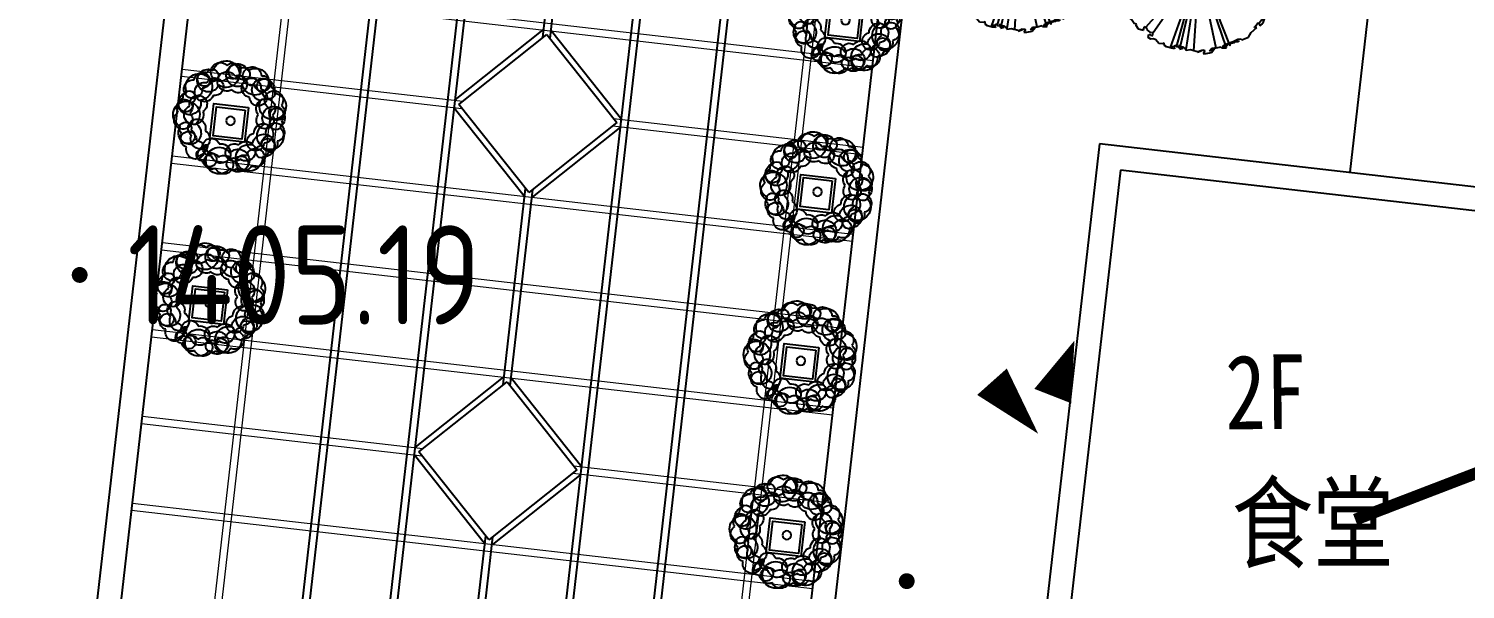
# Model space of a CAD drawing. Extents: x -2226 to 12369489, y -12501589 to 2275.
# Drawn here: x 5664000.35 to 5664036.62, y -6547855.25 to -6547841.11 of the extents above; entities that cross this region are included whole.
import ezdxf
from ezdxf.enums import TextEntityAlignment as Align

# ---------------------------------------------------------------- set-up
doc = ezdxf.new("R2010")
doc.units = 0
doc.header["$LTSCALE"] = 1000
doc.header["$MEASUREMENT"] = 0
doc.layers.get('0').update_dxf_attribs({"linetype": 'CONTINUOUS'})
for name, color, linetype in [('0-road', 33, 'CONTINUOUS'), ('0-tree', 93, 'CONTINUOUS'), ('E_STAIR', 3, 'CONTINUOUS'), ('PUB_TEXT', 7, 'CONTINUOUS'), ('周边地形图', 8, 'CONTINUOUS'), ('细线', 7, 'CONTINUOUS'), ('绿化', 3, 'CONTINUOUS'), ('铺地', 25, 'CONTINUOUS')]:
    doc.layers.add(name, color=color, linetype=linetype)
doc.layers.add('COLUMN', color=7, linetype='CONTINUOUS', lineweight=13)
doc.styles.add('HT', font='simhei.ttf', dxfattribs={"width": 0.8})
doc.styles.get("Standard").update_dxf_attribs({"font": 'GBENOR', "bigfont": 'GBCBIG'})

# ---------------------------------------------------------------- blocks, each defined once
blk = doc.blocks.new('gc090')
for points in [[(1.066664264448598, 1.447248345289473, 0, 1, 0), (0.5202711593830847, 0.0485314846702292, 1, 1, 0)], [(-1.015866279920209, 0.4106730617907255, 1, 0, 0), (0.1514897088177749, -0.9020290652614376, 0, 0, 0)]]:
    blk.add_lwpolyline(points, format="xyseb")
blk = doc.blocks.new('WER23')
at = {"layer": 'E_STAIR', "color": 2}
for points in [[(4103475.993212855, -5868947.08824434), (4162875.993212855, -5868947.08824434), (4162875.993212855, -5826347.08824434), (4103475.993212855, -5826347.08824434)], [(4104075.993212855, -5868347.088244339), (4162275.993212855, -5868347.088244339), (4162275.993212855, -5826947.088244339), (4104075.993212855, -5826947.088244339)]]:
    blk.add_lwpolyline(points, close=True, dxfattribs=at)
blk = doc.blocks.new('M_F22')
for centre, radius, start, end in [((-703.9087605633866, 1828.601089484451), 306.5997425824958, 163.4612985024885, 255.4329496141703), ((-1018.275501261847, 1651.123727326208), 265.5436950263019, 333.3114501221481, 85.58279799451168), ((-63.34145785952932, 1990.760850490929), 399.1434447293365, 151.7015353360427, 229.7405671459406), ((-591.4700567926375, 1890.7689324151), 338.912409155523, 322.8639188083236, 58.57818367365975), ((523.0495755705887, 1763.658167623376), 485.6592443762568, 130.7089921054097, 219.10644217024), ((-283.6855240719487, 1835.547834289187), 572.5796647333053, 318.6570906337551, 31.15834364189467), ((661.9452475016843, 1865.323811889553), 306.5997425824958, 123.4612985024885, 215.4329496141702), ((307.0461035851295, 1931.439310665169), 265.5436950263019, 293.311450122148, 45.58279799451165), ((1256.882555320011, 1577.796670088006), 399.1434447293365, 111.7015353360428, 189.7405671459405), ((788.0390108358953, 1840.67293641057), 338.912409155523, 282.8639188083236, 18.57818367365972), ((-1680.436397550544, 1042.413355320619), 338.912409155523, 2.863918808323603, 98.57818367365977), ((-1340.139985314486, 1458.48612796182), 399.1434447293365, 191.7015353360428, 269.7405671459406), ((-744.959601780316, 1661.440270665494), 485.6592443762568, 170.7089921054097, 259.10644217024), ((-1409.164328765506, 1197.951623940767), 572.5796647333053, 358.6570906337551, 71.15834364189467), ((-242.4975517759194, 1523.051748929007), 416.5522836812144, 160.5035450346598, 255.3284718856752), ((-683.6926049407666, 1289.293141864633), 375.9275563291936, 333.2487959694927, 82.58322095084212), ((819.0034097671414, 1334.670028943961), 416.5522836812144, 120.5035450346597, 215.3284718856752), ((330.7712544366623, 1439.195260583816), 375.9275563291936, 293.2487959694926, 42.58322095084213), ((1560.105357205579, 1026.901031033063), 485.6592443762568, 90.70899210540966, 179.1064421702401), ((988.3202039083372, 1600.531037027409), 572.5796647333053, 278.6570906337551, 351.1583436418947), ((1731.855031222188, 1015.501016172507), 306.5997425824958, 83.46129850248845, 175.4329496141702), ((1502.484737607268, 1294.273199342584), 265.5436950263019, 253.311450122148, 5.582797994511651), ((-1853.347368535502, 584.4892262284848), 265.5436950263019, 13.31145012214801, 125.5827979945117), ((-1726.608723049899, 922.5158190856893), 306.5997425824958, 203.4612985024885, 295.4329496141703), ((-1364.461782560134, 522.3766567105631), 375.9275563291936, 13.24879596949258, 122.5832209508421), ((-1176.743899876633, 985.0408526290413), 416.5522836812144, 200.5035450346598, 295.3284718856752), ((1511.070887328209, 508.0415937736834), 416.5522836812144, 80.50354503465977, 175.3284718856751), ((1204.250881684096, 901.9421470038797), 375.9275563291936, 253.2487959694925, 2.583220950842076), ((2002.784565676087, 412.8241167091037), 399.1434447293365, 71.70153533604275, 149.7405671459405), ((1812.603180881673, 915.5658414856733), 338.912409155523, 242.8639188083236, 338.5781836736597), ((-1969.320557950446, -307.438791260196), 338.912409155523, 42.8639188083236, 138.5781836736597), ((-1861.492169144945, -13.91924038396973), 572.5796647333053, 38.6570906337551, 111.1583436418946), ((-1650.606588224796, 768.076230950115), 485.6592443762568, 210.7089921054097, 299.1064421702401), ((1880.957817603452, -204.0942863641103), 485.6592443762568, 50.70899210540971, 139.10644217024), ((1811.667238714257, 602.868204357961), 572.5796647333053, 238.6570906337551, 311.1583436418947), ((-1976.084805672904, 230.0297618530894), 399.1434447293365, 231.7015353360428, 309.7405671459406), ((-1807.430090205194, -769.3740554932301), 265.5436950263019, 53.31145012214799, 165.5827979945116), ((-1927.621960637076, -428.9646316283178), 306.5997425824958, 243.4612985024885, 335.4329496141703), ((-1392.996813633395, -502.7054468482528), 375.9275563291936, 53.2487959694926, 162.5832209508421), ((-1546.59138543942, -27.62138162141491), 416.5522836812144, 240.5035450346598, 335.3284718856752), ((1509.878816726235, -570.044925083479), 416.5522836812144, 40.50354503465976, 135.3284718856751), ((1528.035451253494, -71.07949757117603), 375.9275563291936, 213.2487959694925, 322.5832209508421), ((1825.348733228715, -959.0532045076396), 399.1434447293365, 31.70153533604279, 109.7405671459405), ((2002.817491363352, -451.6844622521457), 338.912409155523, 202.8639188083235, 298.5781836736597), ((2005.197912573898, -323.2257669405809), 306.5997425824958, 43.46129850248848, 135.4329496141702), ((2008.681378621226, 37.76249749718409), 265.5436950263019, 213.311450122148, 325.5827979945117), ((-1429.019821572033, -1233.016913520245), 572.5796647333053, 78.65709063375512, 151.1583436418946), ((-1770.12909401386, -498.4189892384019), 485.6592443762568, 250.7089921054097, 339.10644217024), ((-1322.950429105582, -1527.176686733568), 338.912409155523, 82.86391880832356, 178.5781836736597), ((-1673.610269904053, -1119.799862553904), 399.1434447293365, 271.7015353360428, 349.7405671459406), ((-755.9458408475948, -1306.305860864071), 375.9275563291936, 93.24879596949259, 202.5832209508421), ((-1178.984259485183, -1041.099040416142), 416.5522836812144, 280.5035450346598, 15.32847188567515), ((1150.622564661866, -1024.582030306177), 375.9275563291936, 173.2487959694926, 282.5832209508421), ((815.9849811374115, -1395.140863893161), 416.5522836812144, 0.5035450346598049, 95.32847188567516), ((1335.476523908404, -1353.33139443172), 485.6592443762568, 10.70899210540965, 99.10644217024), ((1801.102351632984, -690.6231373395566), 572.5796647333053, 198.6570906337551, 271.1583436418947), ((1588.780992609066, -1250.157471742554), 265.5436950263019, 173.3114501221479, 285.5827979945117), ((1354.073718600524, -1524.45139683185), 306.5997425824958, 3.461298502488472, 95.43294961417021), ((-902.0088718942461, -1776.978441917876), 265.5436950263019, 93.31145012214799, 205.5827979945117), ((-1212.892146021509, -1593.467539114485), 306.5997425824958, 283.4612985024885, 15.43294961417022), ((-314.1059039597494, -1888.912044869343), 572.5796647333053, 118.657090633755, 191.1583436418947), ((-1047.601210358003, -1545.438200871998), 485.6592443762568, 290.7089921054097, 19.10644217024007), ((-43.76977786599672, -2046.071412853038), 338.912409155523, 122.8639188083236, 218.5781836736599), ((-574.2475754203368, -1959.402461765407), 399.1434447293365, 311.7015353360428, 29.74056714594054), ((248.6079063411708, -1512.411020285057), 375.9275563291936, 133.2487959694925, 242.5832209508421), ((-245.9299819864427, -1581.174662973339), 416.5522836812144, 320.5035450346597, 55.32847188567521), ((439.2596363933662, -1966.854642141683), 265.5436950263019, 133.311450122148, 245.5827979945116), ((83.15069729284369, -2026.109051828811), 306.5997425824958, 323.4612985024885, 55.43294961417029), ((961.5689707017407, -1674.704013214054), 572.5796647333053, 158.6570906337551, 231.1583436418947), ((178.8982364843505, -1883.069478553792), 485.6592443762568, 330.7089921054097, 59.10644217024003), ((1269.678553103553, -1621.326361720988), 338.912409155523, 162.8639188083236, 258.5781836736597), ((807.599255818026, -1895.91864851171), 399.1434447293365, 351.7015353360428, 69.7405671459406)]:
    blk.add_arc(centre, radius, start, end)
at = {"width": 0.8, "flags": 9}
for tag in ['XSIZE', 'YSIZE']:
    blk.add_attdef(tag, (0, 0), '', height=0.5, dxfattribs=at)
blk = doc.blocks.new('A$C09D159C6')
at = {"layer": '绿化'}
blk.add_circle((1903.101932018995, 1788.227342456579), 148.333194732666, dxfattribs=at)
at = {"layer": '绿化', "xscale": 0.8, "yscale": 0.8, "zscale": 0.8}
blk.add_blockref('M_F22', (1778.763740301132, 1805.930220544338), dxfattribs=at)
blk = doc.blocks.new('A$C524062A7')
at = {"layer": '铺地', "elevation": -60360.85921446711}
for points in [[(1498.776501953602, 1129.674782216549), (2674.560719698668, 1369.531975567341), (2434.703526347876, 2545.31619335711), (1258.919308573007, 2305.458999976516)], [(1576.770420640707, 1247.64489980042), (2556.590602070093, 1447.525894269347), (2356.709607601166, 2427.346075743437), (1376.889426141977, 2227.465081274509)]]:
    blk.add_lwpolyline(points, close=True, dxfattribs=at)
at = {"layer": '绿化'}
blk.add_blockref('A$C09D159C6', (0.0035800039768219, -0.0011771768331528, -60360.85921446711), dxfattribs=at)
blk = doc.blocks.new('wqeqweq')
at = {"layer": '0-tree', "color": 76}
for p, q in [((164049.6205819687, -121835.7616427547), (163967.0155692982, -121907.9881671732)), ((164142.549600806, -121835.7616427547), (164049.6205819687, -121835.7616427547)), ((164183.8508108071, -121835.7616427547), (164142.549600806, -121835.7616427547)), ((164163.2002058068, -121856.3967149184), (164183.8508108071, -121835.7616427547)), ((164173.5268046409, -121928.6247480795), (164163.2002058068, -121856.3967149184)), ((164380.0354473157, -121835.7616427547), (164266.4558234782, -121877.0332958203)), ((164421.3366573162, -121680.9887947241), (164338.7342373141, -121701.6253756217)), ((164338.7342373141, -121701.6253756217), (164338.7342373141, -121784.1701904955)), ((164338.7342373141, -121784.1701904955), (164390.3594534814, -121784.1701904955)), ((164421.3366573162, -121856.3967149184), (164380.0354473157, -121835.7616427547)), ((164390.3594534814, -121784.1701904955), (164411.0100584817, -121753.2168278852)), ((164411.0100584817, -121753.2168278852), (164441.9872623171, -121815.1250618484)), ((164483.2884723181, -121701.6253756217), (164421.3366573162, -121680.9887947241)), ((164441.9872623171, -121815.1250618484), (164421.3366573162, -121825.4433523038)), ((164421.3366573162, -121825.4433523038), (164421.3366573162, -121856.3967149184)), ((164545.2428799883, -121691.3070851707), (164483.2884723181, -121701.6253756217)), ((164638.1718988256, -121629.3988512032), (164545.2428799883, -121691.3070851707)), ((164741.4275164969, -121650.0354321051), (164638.1718988256, -121629.3988512032)), ((164762.0781214977, -121680.9887947241), (164741.4275164969, -121650.0354321051)), ((164803.3793314994, -121608.7622702969), (164762.0781214977, -121680.9887947241)), ((164855.0071403344, -121598.4439798503), (164803.3793314994, -121608.7622702969)), ((164978.9107703382, -121598.4439798503), (164855.0071403344, -121598.4439798503)), ((165083.5171683241, -123762.9735811122), (164947.9361591717, -121608.7622702969)), ((164947.9361591717, -121608.7622702969), (164968.5867641726, -121650.0354321051)), ((164968.5867641726, -121650.0354321051), (165030.5385791739, -121660.3537225604)), ((165061.5157830093, -121608.7622702969), (164978.9107703382, -121598.4439798503)), ((165030.5385791739, -121660.3537225604), (165061.5157830093, -121691.3070851707)), ((165040.8651780085, -121639.7171416585), (165061.5157830093, -121608.7622702969)), ((165040.8651780085, -121691.3070851707), (165040.8651780085, -121639.7171416585)), ((165092.4929868447, -121680.9887947241), (165040.8651780085, -121691.3070851707)), ((165061.5157830093, -121691.3070851707), (165092.4929868447, -121691.3070851707)), ((165083.5171683241, -123762.9735811122), (165185.4220056814, -121629.3988512032)), ((165092.4929868447, -121691.3070851707), (165083.5171683241, -123762.9735811122)), ((165123.4675980106, -121660.3537225604), (165092.4929868447, -121680.9887947241)), ((165154.444801846, -121691.3070851707), (165123.4675980106, -121660.3537225604)), ((165144.1182030114, -121732.580246979), (165154.444801846, -121691.3070851707)), ((165185.4220056814, -121629.3988512032), (165257.7004195173, -121680.9887947241)), ((165257.7004195173, -121680.9887947241), (165195.7460118466, -121701.6253756217)), ((165195.7460118466, -121701.6253756217), (165247.3738206827, -121711.943666077)), ((165247.3738206827, -121711.943666077), (165329.9788333538, -121670.6705042688)), ((165329.9788333538, -121670.6705042688), (165350.629438354, -121650.0354321051)), ((165350.629438354, -121650.0354321051), (165453.8824633576, -121701.6253756217)), ((165453.8824633576, -121701.6253756217), (165515.8368710278, -121701.6253756217)), ((165515.8368710278, -121701.6253756217), (165536.4874760281, -121701.6253756217)), ((165536.4874760281, -121701.6253756217), (165660.3936987007, -121701.6253756217)), ((165722.3455137021, -121753.2168278852), (165639.7430936999, -121680.9887947241)), ((165639.7430936999, -121680.9887947241), (165732.6721125372, -121753.2168278852)), ((165660.3936987007, -121701.6253756217), (165722.3455137021, -121753.2168278852)), ((165732.6721125372, -121753.2168278852), (165753.3227175375, -121773.8519000446)), ((165753.3227175375, -121773.8519000446), (165804.9505263737, -121773.8519000446)), ((165804.9505263737, -121773.8519000446), (165784.2973287034, -121691.3070851707)), ((165784.2973287034, -121691.3070851707), (165856.5757425399, -121711.943666077)), ((165856.5757425399, -121711.943666077), (165980.4819652126, -121773.8519000446)), ((166032.1097740482, -121897.6698767223), (165928.8541563763, -121794.4884809465)), ((165928.8541563763, -121794.4884809465), (165959.8313602118, -121877.0332958203)), ((165980.4819652126, -121773.8519000446), (166032.1097740482, -121897.6698767223)), ((163646.9273027864, -122104.0326682781), (163626.2766977856, -122207.2125553069)), ((163626.2766977856, -122207.2125553069), (163646.9273027864, -122165.9409022413)), ((163688.2285127876, -122042.1229255636), (163646.9273027864, -122104.0326682781)), ((163646.9273027864, -122165.9409022413), (163708.8791177878, -122176.2591926967)), ((163760.5069266234, -122042.1229255636), (163688.2285127876, -122042.1229255636)), ((163708.8791177878, -122176.2591926967), (163770.833525458, -122186.5774831476)), ((163812.1347354591, -122021.4863446617), (163760.5069266234, -122042.1229255636)), ((163770.833525458, -122186.5774831476), (163760.5069266234, -122227.8491362132)), ((163905.0637542964, -121938.9415297922), (163812.1347354591, -122021.4863446617)), ((163967.0155692982, -121938.9415297922), (163905.0637542964, -121938.9415297922)), ((163967.0155692982, -121907.9881671732), (163967.0155692982, -121938.9415297922)), ((164245.802625809, -121918.3064576286), (164173.5268046409, -121928.6247480795)), ((164266.4558234782, -121877.0332958203), (164245.802625809, -121918.3064576286)), ((166310.8968305589, -121990.532982047), (165083.5171683241, -123762.9735811122)), ((165083.5171683241, -123762.9735811122), (166383.1752443954, -122062.7595064699)), ((165959.8313602118, -121877.0332958203), (166063.086977883, -121918.3064576286)), ((166063.086977883, -121918.3064576286), (166176.6666017211, -121980.2146915961)), ((166176.6666017211, -121980.2146915961), (166197.3172067214, -121959.5781106942)), ((166197.3172067214, -121959.5781106942), (166310.8968305589, -121990.532982047)), ((166300.5728243927, -122031.8046351127), (166228.2944105568, -121969.8964011451)), ((166228.2944105568, -121969.8964011451), (166228.2944105568, -122021.4863446617)), ((166228.2944105568, -122021.4863446617), (166310.8968305589, -122104.0326682781)), ((166331.5474355597, -122093.7143778228), (166300.5728243927, -122031.8046351127)), ((166310.8968305589, -122104.0326682781), (166434.8030532311, -122186.5774831476)), ((166465.7802570659, -122165.9409022413), (166331.5474355597, -122093.7143778228)), ((166383.1752443954, -122062.7595064699), (166383.1752443954, -122145.3043213438)), ((166383.1752443954, -122145.3043213438), (166465.7802570659, -122186.5774831476)), ((166434.8030532311, -122186.5774831476), (166527.7320720678, -122279.4405884724)), ((166486.4308620673, -122196.894264856), (166465.7802570659, -122165.9409022413)), ((166465.7802570659, -122186.5774831476), (166558.7092759032, -122248.4857171151)), ((166569.0332820689, -122217.5308457623), (166486.4308620673, -122196.894264856)), ((166558.7092759032, -122248.4857171151), (166569.0332820689, -122217.5308457623)), ((163275.2112274384, -122578.6649766018), (163223.5834186022, -122578.6649766018)), ((163223.5834186022, -122578.6649766018), (163223.5834186022, -122681.8463723819)), ((163316.512437439, -122516.7567426386), (163275.2112274384, -122578.6649766018)), ((163399.1148574422, -122475.4835808304), (163316.512437439, -122516.7567426386)), ((163430.092061277, -122465.1652903794), (163399.1148574422, -122475.4835808304)), ((163492.0438762789, -122351.6671128909), (163430.092061277, -122465.1652903794)), ((163533.3476789483, -122269.1222980214), (163492.0438762789, -122351.6671128909)), ((163512.6944812797, -122372.3021850503), (163584.9728951157, -122331.030531989)), ((163553.9982839491, -122434.2119277648), (163512.6944812797, -122372.3021850503)), ((163584.9728951157, -122258.8040075661), (163533.3476789483, -122269.1222980214)), ((163533.3476789483, -122454.8485086667), (163646.9273027864, -122279.4405884724)), ((165083.5171683241, -123762.9735811122), (163533.3476789483, -122454.8485086667)), ((163584.9728951157, -122392.9387659566), (163553.9982839491, -122434.2119277648)), ((163584.9728951157, -122331.030531989), (163584.9728951157, -122258.8040075661)), ((163595.2994939508, -122361.9854033462), (163584.9728951157, -122392.9387659566)), ((163646.9273027864, -122351.6671128909), (163595.2994939508, -122361.9854033462)), ((163646.9273027864, -122279.4405884724), (165083.5171683241, -123762.9735811122)), ((163729.5297227881, -122289.7573701808), (163646.9273027864, -122351.6671128909)), ((163760.5069266234, -122227.8491362132), (163657.2513089521, -122238.1674266642)), ((163657.2513089521, -122238.1674266642), (163657.2513089521, -122269.1222980214)), ((163657.2513089521, -122269.1222980214), (163657.2513089521, -122289.7573701808)), ((163657.2513089521, -122289.7573701808), (163729.5297227881, -122289.7573701808)), ((166527.7320720678, -122279.4405884724), (166600.0104859043, -122310.3939510871)), ((166600.0104859043, -122310.3939510871), (166630.9876897396, -122289.7573701808)), ((166630.9876897396, -122289.7573701808), (166775.544517412, -122403.2570564075)), ((166775.544517412, -122403.2570564075), (166806.5191285785, -122527.0750330895)), ((166806.5191285785, -122527.0750330895), (166909.7747462504, -122692.1646628328)), ((163140.9784059318, -122867.5725830315), (163120.3278009309, -122991.3890509666)), ((163244.234023603, -122805.6643490596), (163140.9784059318, -122826.2994212189)), ((163140.9784059318, -122826.2994212189), (163140.9784059318, -122867.5725830315)), ((163244.234023603, -122712.8012437348), (163192.6062147674, -122712.8012437348)), ((163192.6062147674, -122712.8012437348), (163244.234023603, -122805.6643490596)), ((163202.932813602, -122743.7546063494), (163306.1858386049, -122671.5280819266)), ((163223.5834186022, -122681.8463723819), (163202.932813602, -122743.7546063494)), ((163244.234023603, -122774.7094777067), (163244.234023603, -122712.8012437348)), ((163306.1858386049, -122671.5280819266), (163326.8364436057, -122754.0728968004)), ((163326.8364436057, -122754.0728968004), (163409.4414562768, -122774.7094777067)), ((163409.4414562768, -122774.7094777067), (163450.7426662779, -122702.4829532838)), ((163450.7426662779, -122650.891501029), (163419.7654624425, -122630.2564288609)), ((163419.7654624425, -122630.2564288609), (163440.4186601116, -122712.8012437348)), ((163440.4186601116, -122712.8012437348), (163512.6944812797, -122702.4829532838)), ((163450.7426662779, -122702.4829532838), (163450.7426662779, -122650.891501029)), ((163512.6944812797, -122702.4829532838), (165083.5171683241, -123762.9735811122)), ((166909.7747462504, -122692.1646628328), (166858.1469374142, -122671.5280819266)), ((166858.1469374142, -122671.5280819266), (166858.1469374142, -122692.1646628328)), ((166858.1469374142, -122692.1646628328), (166899.4481474152, -122795.3460586086)), ((166899.4481474152, -122795.3460586086), (166920.098752416, -122815.9811307679)), ((166920.098752416, -122815.9811307679), (166982.0531600863, -122754.0728968004)), ((166971.7265612522, -122898.5259456418), (166930.4253512507, -122785.0277681576)), ((167044.0049750882, -122970.7539788029), (166971.7265612522, -122898.5259456418)), ((166982.0531600863, -122754.0728968004), (167013.0277712534, -122805.6643490596)), ((167013.0277712534, -122805.6643490596), (167033.6809689225, -122877.8908734781)), ((167033.6809689225, -122877.8908734781), (167044.0049750882, -123001.7073414132)), ((162996.4215782588, -123115.2070276486), (162975.7709732585, -123208.0701329691)), ((162975.7709732585, -123208.0701329691), (162986.0975720931, -123177.1152616118)), ((163017.0721832596, -123269.9783669366), (162975.7709732585, -123321.5698191958)), ((162986.0975720931, -123177.1152616118), (163161.6290109326, -123135.8436085462)), ((163120.3278009309, -123032.6622127748), (162996.4215782588, -123115.2070276486)), ((163048.0493870944, -123352.5231818104), (163017.0721832596, -123269.9783669366)), ((163161.6290109326, -123135.8436085462), (163037.7253809288, -123166.7969711608)), ((163037.7253809288, -123166.7969711608), (163110.0012020963, -123208.0701329691)), ((163058.375985929, -123259.6600764856), (163048.0493870944, -123352.5231818104)), ((163099.6771959306, -123239.0250043263), (163058.375985929, -123239.0250043263)), ((163058.375985929, -123239.0250043263), (163058.375985929, -123259.6600764856)), ((163110.0012020963, -123208.0701329691), (163099.6771959306, -123239.0250043263)), ((163120.3278009309, -122991.3890509666), (163120.3278009309, -123032.6622127748)), ((165083.5171683241, -123762.9735811122), (167044.0049750882, -122970.7539788029)), ((167147.2605927601, -123084.252156287), (165083.5171683241, -123762.9735811122)), ((167044.0049750882, -123001.7073414132), (167064.655580089, -123084.252156287)), ((167064.655580089, -123084.252156287), (167126.6099877593, -123094.570446738)), ((167126.6099877593, -123104.8887371933), (167085.3061850898, -123197.7518425181)), ((167085.3061850898, -123197.7518425181), (167126.6099877593, -123228.706713871)), ((167126.6099877593, -123094.570446738), (167147.2605927601, -123084.252156287)), ((167126.6099877593, -123228.706713871), (167167.9111977608, -123249.3417860303)), ((167167.9111977608, -123249.3417860303), (167136.9339939255, -123373.1597627167)), ((162996.4215782588, -123362.8414722614), (162893.1685532563, -123476.3411584881)), ((162893.1685532563, -123476.3411584881), (162924.1431644229, -123507.296029841)), ((162924.1431644229, -123507.296029841), (162924.1431644229, -123631.1124977804)), ((162924.1431644229, -123631.1124977804), (162924.1431644229, -123703.3390222033)), ((162924.1431644229, -123703.3390222033), (162986.0975720931, -123641.4307882314)), ((162975.7709732585, -123321.5698191958), (162996.4215782588, -123362.8414722614)), ((162986.0975720931, -123641.4307882314), (165083.5171683241, -123762.9735811122)), ((167136.9339939255, -123373.1597627167), (167157.5845989263, -123424.749706229)), ((167167.9111977608, -123538.24939246), (167136.9339939255, -123662.0673691377)), ((167136.9339939255, -123662.0673691377), (167167.9111977608, -123672.3856595887)), ((167157.5845989263, -123424.749706229), (167167.9111977608, -123538.24939246)), ((167281.4908215979, -123445.3862871352), (167167.9111977608, -123589.8408447148)), ((167167.9111977608, -123672.3856595887), (167178.2377965949, -123558.8859733619)), ((167167.9111977608, -123589.8408447148), (167188.5618027611, -123672.3856595887)), ((167178.2377965949, -123455.7045775862), (167281.4908215979, -123445.3862871352)), ((167178.2377965949, -123558.8859733619), (167178.2377965949, -123455.7045775862)), ((162893.1685532563, -123837.475289332), (162934.4697632575, -123878.7469423976)), ((162934.4697632575, -123878.7469423976), (162965.4469670928, -123950.9749755631)), ((162955.1203682577, -123785.8838370728), (162944.7937694231, -123754.9304744581)), ((162955.1203682577, -124023.2014999816), (162944.7937694231, -124074.7914434982)), ((165083.5171683241, -123762.9735811122), (162955.1203682577, -123785.8838370728)), ((165083.5171683241, -123762.9735811122), (162955.1203682577, -124188.2911297249)), ((162965.4469670928, -123950.9749755631), (162955.1203682577, -123992.2466286243)), ((162955.1203682577, -123992.2466286243), (162955.1203682577, -124023.2014999816)), ((162975.7709732585, -124074.7914434982), (165083.5171683241, -123762.9735811122)), ((165040.5877624735, -123787.6128560634), (163064.9665493835, -124290.4782641464)), ((163512.6944812797, -124848.651157445), (165083.5171683241, -123788.1605296166)), ((165083.5171683241, -123788.1605296166), (163533.3476789483, -125096.2856020622)), ((163646.9273027864, -125271.6935222564), (165083.5171683241, -123788.1605296166)), ((165105.8193031917, -123778.2993881646), (164211.1982786724, -125622.1397207195)), ((165077.8625582167, -123824.8622014307), (164425.5341876996, -125733.8877568214)), ((165083.5171683241, -123788.1605296166), (164947.9361591717, -125942.3718404319)), ((165092.4929868447, -125859.8270255581), (165083.5171683241, -123788.1605296166)), ((165083.5171683241, -123788.1605296166), (165185.4220056814, -125921.7352595256)), ((166310.8968305589, -125560.6011286818), (165083.5171683241, -123788.1605296166)), ((165083.5171683241, -123788.1605296166), (166383.1752443954, -125488.3746042589)), ((167147.2605927601, -124466.8819544418), (165083.5171683241, -123788.1605296166)), ((165083.5171683241, -123788.1605296166), (167044.0049750882, -124580.380131926)), ((165087.1806089854, -123778.2993881646), (165534.4911212447, -125864.2612199739)), ((165087.1806089854, -123796.9248152196), (166056.3538176588, -125631.4531886182)), ((165087.1806089854, -123806.2367743714), (165338.793906424, -125882.8851382906)), ((167260.8402165976, -123796.2021275281), (167157.5845989263, -123889.0652328486)), ((167157.5845989263, -123889.0652328486), (167167.9111977608, -123992.2466286243)), ((167167.9111977608, -123992.2466286243), (167260.8402165976, -124012.8832095262)), ((167188.5618027611, -123672.3856595887), (167260.8402165976, -123796.2021275281)), ((167260.8402165976, -124012.8832095262), (167260.8402165976, -124085.1097339491)), ((162955.1203682577, -124095.4280244001), (162913.8191582566, -124064.4731530428)), ((162913.8191582566, -124064.4731530428), (162934.4697632575, -124157.3362583676)), ((162934.4697632575, -124157.3362583676), (162944.7937694231, -124250.1993636924)), ((162944.7937694231, -124074.7914434982), (162975.7709732585, -124074.7914434982)), ((162944.7937694231, -124250.1993636924), (163017.0721832596, -124260.5176541434)), ((162955.1203682577, -124147.0179679167), (162955.1203682577, -124095.4280244001)), ((162955.1203682577, -124188.2911297249), (162955.1203682577, -124147.0179679167)), ((163027.3987820942, -124384.3356308254), (162996.4215782588, -124404.9707029848)), ((163017.0721832596, -124260.5176541434), (163079.0265909298, -124281.1542350497)), ((163058.375985929, -124394.6524125338), (163027.3987820942, -124384.3356308254)), ((163089.3505970956, -124291.4725255006), (163048.0493870944, -124301.790815956)), ((163048.0493870944, -124301.790815956), (163058.375985929, -124394.6524125338)), ((163079.0265909298, -124281.1542350497), (163089.3505970956, -124291.4725255006)), ((167167.9111977608, -124167.6545488229), (167136.9339939255, -124177.9728392695)), ((167136.9339939255, -124177.9728392695), (167136.9339939255, -124343.0624690172)), ((167136.9339939255, -124343.0624690172), (167157.5845989263, -124343.0624690172)), ((167157.5845989263, -124343.0624690172), (167219.5390065965, -124312.10759766)), ((167260.8402165976, -124085.1097339491), (167167.9111977608, -124167.6545488229)), ((167219.5390065965, -124312.10759766), (167178.2377965949, -124415.2889934401)), ((162996.4215782588, -124404.9707029848), (163058.375985929, -124487.5155178586)), ((163058.375985929, -124487.5155178586), (163068.6999920953, -124570.0603327281)), ((163068.6999920953, -124570.0603327281), (163099.6771959306, -124570.0603327281)), ((163099.6771959306, -124570.0603327281), (163140.9784059318, -124601.0152040853)), ((163140.9784059318, -124601.0152040853), (163151.3050047658, -124642.2883658935)), ((163151.3050047658, -124642.2883658935), (163151.3050047658, -124735.1514712183)), ((163151.3050047658, -124735.1514712183), (163161.6290109326, -124817.6962860878)), ((166858.1469374142, -124858.969447896), (166899.4481474152, -124755.7880521202)), ((166899.4481474152, -124755.7880521202), (166920.098752416, -124735.1529799609)), ((166920.098752416, -124735.1529799609), (166982.0531600863, -124797.0612139284)), ((166971.7265612522, -124652.608165087), (166930.4253512507, -124766.1063425712)), ((167044.0049750882, -124580.380131926), (166971.7265612522, -124652.608165087)), ((166982.0531600863, -124797.0612139284), (167013.0277712534, -124745.4697616693)), ((167013.0277712534, -124745.4697616693), (167033.6809689225, -124673.2432372508)), ((167033.6809689225, -124673.2432372508), (167044.0049750882, -124549.4267693157)), ((167044.0049750882, -124549.4267693157), (167064.655580089, -124466.8819544418)), ((167064.655580089, -124466.8819544418), (167126.6099877593, -124456.5636639909)), ((167136.9339939255, -124446.243864793), (167095.6327839244, -124425.6072838911)), ((167095.6327839244, -124425.6072838911), (167095.6327839244, -124487.5155178586)), ((167126.6099877593, -124456.5636639909), (167147.2605927601, -124466.8819544418)), ((167178.2377965949, -124415.2889934401), (167136.9339939255, -124446.243864793)), ((163161.6290109326, -124817.6962860878), (163357.8136474406, -124807.3779956368)), ((163223.5834186022, -124869.287738347), (163202.932813602, -124807.3795043794)), ((163202.932813602, -124807.3795043794), (163306.1858386049, -124879.6060288023)), ((163223.5834186022, -124972.4691341271), (163223.5834186022, -124869.287738347)), ((163275.2112274384, -124972.4691341271), (163223.5834186022, -124972.4691341271)), ((163316.512437439, -125034.3773680903), (163275.2112274384, -124972.4691341271)), ((163306.1858386049, -124879.6060288023), (163326.8364436057, -124797.0612139284)), ((163399.1148574422, -125075.6505298985), (163316.512437439, -125034.3773680903)), ((163326.8364436057, -124797.0612139284), (163409.4414562768, -124776.4246330222)), ((163357.8136474406, -124807.3779956368), (163337.1630424403, -124879.6045200597)), ((163430.092061277, -125085.9688203494), (163399.1148574422, -125075.6505298985)), ((163409.4414562768, -124776.4246330222), (163450.7426662779, -124848.651157445)), ((163419.7654624425, -124920.8776818679), (163440.4186601116, -124838.3328669941)), ((163450.7426662779, -124900.2426096998), (163419.7654624425, -124920.8776818679)), ((163492.0438762789, -125199.4669978379), (163430.092061277, -125085.9688203494)), ((163440.4186601116, -124838.3328669941), (163512.6944812797, -124848.651157445)), ((163450.7426662779, -124848.651157445), (163450.7426662779, -124900.2426096998)), ((163553.9982839491, -125116.9221829641), (163512.6944812797, -125178.8319256742)), ((163533.3476789483, -125096.2856020622), (163646.9273027864, -125271.6935222564)), ((163584.9728951157, -125158.1953447723), (163553.9982839491, -125116.9221829641)), ((166775.544517412, -125147.8770543213), (166806.5191285785, -125024.0590776393)), ((166806.5191285785, -125024.0590776393), (166909.7747462504, -124858.969447896)), ((166909.7747462504, -124858.969447896), (166858.1469374142, -124879.6060288023)), ((166858.1469374142, -124879.6060288023), (166858.1469374142, -124858.969447896)), ((163533.3476789483, -125282.0118127074), (163492.0438762789, -125199.4669978379)), ((163512.6944812797, -125178.8319256742), (163584.9728951157, -125220.1035787398)), ((163584.9728951157, -125292.3301031627), (163533.3476789483, -125282.0118127074)), ((163595.2994939508, -125189.1487073826), (163584.9728951157, -125158.1953447723)), ((163584.9728951157, -125220.1035787398), (163584.9728951157, -125292.3301031627)), ((163646.9273027864, -125199.4669978379), (163595.2994939508, -125189.1487073826)), ((163646.9273027864, -125447.1014424507), (163626.2766977856, -125343.9215554219)), ((163626.2766977856, -125343.9215554219), (163646.9273027864, -125385.1932084875)), ((163729.5297227881, -125261.376740548), (163646.9273027864, -125199.4669978379)), ((163646.9273027864, -125385.1932084875), (163708.8791177878, -125374.8749180322)), ((163688.2285127876, -125509.0111851652), (163646.9273027864, -125447.1014424507)), ((163657.2513089521, -125282.0118127074), (163657.2513089521, -125261.376740548)), ((163657.2513089521, -125261.376740548), (163729.5297227881, -125261.376740548)), ((163657.2513089521, -125312.9666840646), (163657.2513089521, -125282.0118127074)), ((163760.5069266234, -125323.2849745156), (163657.2513089521, -125312.9666840646)), ((163708.8791177878, -125374.8749180322), (163770.833525458, -125364.5566275812)), ((163770.833525458, -125364.5566275812), (163760.5069266234, -125323.2849745156)), ((166228.2944105568, -125529.6477660671), (166310.8968305589, -125447.1014424507)), ((166331.5474355597, -125457.419732906), (166300.5728243927, -125519.3294756162)), ((166310.8968305589, -125447.1014424507), (166434.8030532311, -125364.5566275812)), ((166465.7802570659, -125385.1932084875), (166331.5474355597, -125457.419732906)), ((166383.1752443954, -125405.8297893851), (166465.7802570659, -125364.5566275812)), ((166383.1752443954, -125488.3746042589), (166383.1752443954, -125405.8297893851)), ((166434.8030532311, -125364.5566275812), (166527.7320720678, -125271.6935222564)), ((166465.7802570659, -125364.5566275812), (166558.7092759032, -125302.6483936137)), ((166486.4308620673, -125354.2398458728), (166465.7802570659, -125385.1932084875)), ((166569.0332820689, -125333.6032649666), (166486.4308620673, -125354.2398458728)), ((166527.7320720678, -125271.6935222564), (166600.0104859043, -125240.7401596418)), ((166558.7092759032, -125302.6483936137), (166569.0332820689, -125333.6032649666)), ((166600.0104859043, -125240.7401596418), (166630.9876897396, -125261.376740548)), ((166630.9876897396, -125261.376740548), (166775.544517412, -125147.8770543213)), ((163760.5069266234, -125509.0111851652), (163688.2285127876, -125509.0111851652)), ((163812.1347354591, -125529.6477660671), (163760.5069266234, -125509.0111851652)), ((163905.0637542964, -125612.1925809366), (163812.1347354591, -125529.6477660671)), ((163967.0155692982, -125612.1925809366), (163905.0637542964, -125612.1925809366)), ((163967.0155692982, -125643.1459435556), (163967.0155692982, -125612.1925809366)), ((164049.6205819687, -125715.3724679741), (163967.0155692982, -125643.1459435556)), ((164142.549600806, -125715.3724679741), (164049.6205819687, -125715.3724679741)), ((164183.8508108071, -125715.3724679741), (164142.549600806, -125715.3724679741)), ((164173.5268046409, -125622.5093626493), (164163.2002058068, -125694.7373958104)), ((164163.2002058068, -125694.7373958104), (164183.8508108071, -125715.3724679741)), ((164245.802625809, -125632.8276531003), (164173.5268046409, -125622.5093626493)), ((164266.4558234782, -125674.1008149085), (164245.802625809, -125632.8276531003)), ((164380.0354473157, -125715.3724679741), (164266.4558234782, -125674.1008149085)), ((164338.7342373141, -125849.5087351071), (164338.7342373141, -125766.9639202333)), ((164338.7342373141, -125766.9639202333), (164390.3594534814, -125766.9639202333)), ((164421.3366573162, -125694.7373958104), (164380.0354473157, -125715.3724679741)), ((164390.3594534814, -125766.9639202333), (164411.0100584817, -125797.9172828436)), ((164411.0100584817, -125797.9172828436), (164441.9872623171, -125736.0090488804)), ((164421.3366573162, -125725.6907584251), (164421.3366573162, -125694.7373958104)), ((164441.9872623171, -125736.0090488804), (164421.3366573162, -125725.6907584251)), ((165144.1182030114, -125818.5538637499), (165154.444801846, -125859.8270255581)), ((165195.7460118466, -125849.5087351071), (165247.3738206827, -125839.1904446518)), ((165247.3738206827, -125839.1904446518), (165329.9788333538, -125880.46360646)), ((165722.3455137021, -125797.9172828436), (165639.7430936999, -125870.1453160047)), ((165639.7430936999, -125870.1453160047), (165732.6721125372, -125797.9172828436)), ((165660.3936987007, -125849.5087351071), (165722.3455137021, -125797.9172828436)), ((165732.6721125372, -125797.9172828436), (165753.3227175375, -125777.2822106842)), ((165753.3227175375, -125777.2822106842), (165804.9505263737, -125777.2822106842)), ((165804.9505263737, -125777.2822106842), (165784.2973287034, -125859.8270255581)), ((165784.2973287034, -125859.8270255581), (165856.5757425399, -125839.1904446518)), ((165856.5757425399, -125839.1904446518), (165980.4819652126, -125777.2822106842)), ((166032.1097740482, -125653.4642340066), (165928.8541563763, -125756.6456297823)), ((165928.8541563763, -125756.6456297823), (165959.8313602118, -125674.1008149085)), ((165959.8313602118, -125674.1008149085), (166063.086977883, -125632.8276531003)), ((165980.4819652126, -125777.2822106842), (166032.1097740482, -125653.4642340066)), ((166063.086977883, -125632.8276531003), (166176.6666017211, -125570.9194191327)), ((166176.6666017211, -125570.9194191327), (166197.3172067214, -125591.5560000347)), ((166197.3172067214, -125591.5560000347), (166310.8968305589, -125560.6011286818)), ((166300.5728243927, -125519.3294756162), (166228.2944105568, -125581.2377095837)), ((166228.2944105568, -125581.2377095837), (166228.2944105568, -125529.6477660671)), ((164421.3366573162, -125870.1453160047), (164338.7342373141, -125849.5087351071)), ((164483.2884723181, -125849.5087351071), (164421.3366573162, -125870.1453160047)), ((164545.2428799883, -125859.8270255581), (164483.2884723181, -125849.5087351071)), ((164638.1718988256, -125921.7352595256), (164545.2428799883, -125859.8270255581)), ((164741.4275164969, -125901.0986786237), (164638.1718988256, -125921.7352595256)), ((164762.0781214977, -125870.1453160047), (164741.4275164969, -125901.0986786237)), ((164803.3793314994, -125942.3718404319), (164762.0781214977, -125870.1453160047)), ((164855.0071403344, -125952.6901308785), (164803.3793314994, -125942.3718404319)), ((164978.9107703382, -125952.6901308785), (164855.0071403344, -125952.6901308785)), ((164947.9361591717, -125942.3718404319), (164968.5867641726, -125901.0986786237)), ((164968.5867641726, -125901.0986786237), (165030.5385791739, -125890.7803881684)), ((165061.5157830093, -125942.3718404319), (164978.9107703382, -125952.6901308785)), ((165030.5385791739, -125890.7803881684), (165061.5157830093, -125859.8270255581)), ((165092.4929868447, -125870.1453160047), (165040.8651780085, -125859.8270255581)), ((165040.8651780085, -125859.8270255581), (165040.8651780085, -125911.4169690703)), ((165040.8651780085, -125911.4169690703), (165061.5157830093, -125942.3718404319)), ((165061.5157830093, -125859.8270255581), (165092.4929868447, -125859.8270255581)), ((165123.4675980106, -125890.7803881684), (165092.4929868447, -125870.1453160047)), ((165154.444801846, -125859.8270255581), (165123.4675980106, -125890.7803881684)), ((165185.4220056814, -125921.7352595256), (165257.7004195173, -125870.1453160047)), ((165257.7004195173, -125870.1453160047), (165195.7460118466, -125849.5087351071)), ((165329.9788333538, -125880.46360646), (165350.629438354, -125901.0986786237)), ((165350.629438354, -125901.0986786237), (165453.8824633576, -125849.5087351071)), ((165453.8824633576, -125849.5087351071), (165515.8368710278, -125849.5087351071)), ((165515.8368710278, -125849.5087351071), (165536.4874760281, -125849.5087351071)), ((165536.4874760281, -125849.5087351071), (165660.3936987007, -125849.5087351071))]:
    blk.add_line(p, q, dxfattribs=at)
for centre, radius in [((165068.544507448, -123731.7380836411), 75.07916482772126), ((165077.8625582167, -123768.9874290041), 85.85817349985658), ((165055.9778429865, -123786.79511759), 34.94139404797555), ((165105.8193031917, -123778.2993881646), 75.1199433496623), ((165083.0297466368, -123766.5206349007), 42.83945055427304)]:
    blk.add_circle(centre, radius, dxfattribs=at)

msp = doc.modelspace()

# ---------------------------------------------------------------- linework, layer by layer
at = {"color": 8, "linetype": 'Continuous'}
for p, q in [((5664002.877811443, -6547893.731310456), (5664015.91977694, -6547780.124498076)), ((5664003.060231335, -6547893.752252105), (5664016.102196833, -6547780.145439724)), ((5664005.117110113, -6547893.544802497), (5664018.108815653, -6547780.375797859)), ((5664005.299530006, -6547893.565744146), (5664018.291235546, -6547780.396739508)), ((5664009.49518754, -6547894.047402064), (5664022.486893079, -6547780.878397427)), ((5664009.677607432, -6547894.068343713), (5664022.669312973, -6547780.899339075)), ((5664011.449679788, -6547896.341804647), (5664024.675931793, -6547781.12969721)), ((5664011.632099681, -6547896.362746296), (5664024.858351686, -6547781.150638859)), ((5664013.545050274, -6547841.16559736), (5664015.321310959, -6547843.402574315)), ((5664013.430011613, -6547841.256943249), (5664015.195665532, -6547843.480562315))]:
    msp.add_line(p, q, dxfattribs=at)
at = {"layer": 'COLUMN', "color": 8, "linetype": 'Continuous'}
for p, q in [((5664000.504486222, -6547895.085305729), (5664013.730738227, -6547779.873198292)), ((5664000.686906114, -6547895.106247378), (5664013.91315812, -6547779.894139941)), ((5664013.638718501, -6547896.59310443), (5664026.864970506, -6547781.380996994)), ((5664013.821138394, -6547896.614046079), (5664027.047390399, -6547781.401938642)), ((5664004.455483825, -6547840.122122858), (5664021.646734519, -6547842.095663825)), ((5664004.476425474, -6547839.939702964), (5664021.667676168, -6547841.913243932)), ((5664004.204184041, -6547842.31116157), (5664011.28713167, -6547843.124277938)), ((5664004.22512569, -6547842.128741678), (5664011.308073319, -6547842.941858045)), ((5664015.11492641, -6547843.378881544), (5664021.416376384, -6547844.102282645)), ((5664015.093984761, -6547843.561301437), (5664021.395434735, -6547844.284702538)), ((5664003.952884258, -6547844.500200284), (5664021.144134952, -6547846.473741251)), ((5664003.973825906, -6547844.317780391), (5664021.1650766, -6547846.291321359)), ((5664003.722526123, -6547846.506819104), (5664020.913776817, -6547848.480360071)), ((5664003.701584474, -6547846.689238997), (5664020.892835168, -6547848.662779965)), ((5664003.471226339, -6547848.695857817), (5664020.662477033, -6547850.669398785)), ((5664003.450284691, -6547848.87827771), (5664020.641535385, -6547850.851818677)), ((5664003.219926556, -6547850.884896531), (5664010.302874183, -6547851.698012898)), ((5664003.198984907, -6547851.067316423), (5664010.281932535, -6547851.88043279)), ((5664014.088785627, -6547852.317456289), (5664020.390235601, -6547853.040857391)), ((5664014.109727276, -6547852.135036397), (5664020.41117725, -6547852.858437498)), ((5664002.968626772, -6547853.073935243), (5664020.159877466, -6547855.047476211)), ((5664002.947685123, -6547853.256355137), (5664020.138935817, -6547855.229896104))]:
    msp.add_line(p, q, dxfattribs=at)
at = {"layer": '周边地形图', "const_width": 0.2, "flags": 128}
for points in [[(5664001.535385912, -6547847.321647102, 1), (5664001.735385912, -6547847.321647102, 1)], [(5664022.415385912, -6547855.042647103, 1), (5664022.615385912, -6547855.042647103, 1)]]:
    msp.add_lwpolyline(points, format="xyb", close=True, dxfattribs=at)
at = {"layer": '周边地形图', "const_width": 0.3}
msp.add_lwpolyline([(5664033.838892062, -6547853.492647102), (5664034.761627226, -6547853.137693485), (5664036.936291059, -6547852.304308739), (5664038.874927484, -6547851.563141287), (5664040.577536503, -6547850.914191126), (5664042.044118115, -6547850.357458258), (5664043.27467232, -6547849.892942683), (5664044.269199119, -6547849.520644398), (5664045.02769851, -6547849.240563408), (5664045.550170495, -6547849.052699708), (5664046.058329272, -6547848.908124776), (5664046.773889038, -6547848.757910081), (5664047.696849792, -6547848.602055627), (5664048.827211536, -6547848.440561411), (5664050.164974269, -6547848.273427433), (5664051.710137991, -6547848.100653696), (5664053.462702703, -6547847.922240198), (5664055.422668404, -6547847.738186938), (5664055.468586491, -6547847.734647102)], dxfattribs=at)
at = {"layer": '细线', "color": 7}
msp.add_lwpolyline([(5664036.615165694, -6547819.340694575), (5664033.700045504, -6547844.733915605)], dxfattribs=at)
at = {"layer": '铺地'}
for p, q in [((5663997.23457252, -6547897.761666286), (5664010.806605138, -6547779.5375103)), ((5663997.839782523, -6547897.750609664), (5664011.402690139, -6547779.605940351)), ((5664014.938177483, -6547900.533004478), (5664028.593940833, -6547781.579481318)), ((5664015.519034984, -6547900.734079238), (5664029.190025833, -6547781.647911369)), ((5664013.328330843, -6547841.337682371), (5664014.399106045, -6547832.010303183)), ((5664013.510750736, -6547841.35862402), (5664014.581525939, -6547832.031244832)), ((5664011.115046659, -6547842.907558507), (5664013.338665725, -6547841.141904589)), ((5664011.206392547, -6547843.022597167), (5664013.430011613, -6547841.256943249)), ((5664012.972046466, -6547845.246216233), (5664011.206392547, -6547843.022597167)), ((5664012.857007806, -6547845.337562122), (5664011.091353888, -6547843.113943056)), ((5664015.195665532, -6547843.480562315), (5664012.972046466, -6547845.246216233)), ((5664015.30036931, -6547843.584994208), (5664013.063392355, -6547845.361254893)), ((5664012.323131708, -6547850.093837223), (5664012.891307344, -6547845.144535462)), ((5664012.505551601, -6547850.114778872), (5664013.073727236, -6547845.165477111)), ((5664010.109847524, -6547851.66371336), (5664012.33346659, -6547849.898059442)), ((5664012.539851139, -6547849.921752213), (5664014.316111824, -6547852.158729168)), ((5664010.201193413, -6547851.77875202), (5664012.424812479, -6547850.013098101)), ((5664012.424812479, -6547850.013098101), (5664014.190466397, -6547852.236717167)), ((5664011.851808671, -6547854.093716975), (5664010.086154753, -6547851.870097909)), ((5664011.966847331, -6547854.002371086), (5664010.201193413, -6547851.77875202)), ((5664014.190466397, -6547852.236717167), (5664011.966847331, -6547854.002371086)), ((5664014.295170176, -6547852.34114906), (5664012.058193221, -6547854.117409746)), ((5664011.317932574, -6547858.849992076), (5664011.886108209, -6547853.900690315)), ((5664011.500352466, -6547858.870933725), (5664012.068528102, -6547853.921631964))]:
    msp.add_line(p, q, dxfattribs=at)

# ---------------------------------------------------------------- block references
at = {"color": 8, "linetype": 'Continuous', "xscale": -0.0007344721487465102, "yscale": 0.0007344717159867287, "zscale": 0.001, "rotation": 94.98118917367906}
for p in [(5664022.158508162, -6547839.394059418), (5664006.627702618, -6547841.930643311), (5664021.447955641, -6547843.718832496), (5664006.100341136, -6547846.524418461), (5664021.029692837, -6547847.983707534), (5664020.677346785, -6547852.378726407)]:
    msp.add_blockref('A$C524062A7', p, dxfattribs=at)
at = {"xscale": 0.00100000027785459, "yscale": 0.001000000163912773, "zscale": 0.001, "rotation": 263.451181977391}
msp.add_blockref('WER23', (5670326.035548539, -6544436.661658243), dxfattribs=at)
at = {"layer": '0-road', "xscale": 0.001000000166595089, "yscale": 0.001000000163912773, "zscale": 0.001, "rotation": 344.1109033466107}
for p in [(5663900.481857346, -6547674.764726297), (5663905.003387564, -6547675.296846026)]:
    msp.add_blockref('wqeqweq', p, dxfattribs=at)
at = {"layer": '周边地形图', "color": 8, "zscale": 0.001}
msp.add_blockref('gc090', (5664025.683215779, -6547850.424647101), dxfattribs=at)

# ---------------------------------------------------------------- texts
at = {"layer": 'PUB_TEXT', "color": 7, "style": 'HT', "width": 0.8}
msp.add_text('2F', height=1.877637130801687, rotation=0.6031490455917713, dxfattribs=at).set_placement((5664030.5661949, -6547851.217762833))
msp.add_text('食堂', height=1.877637130801687, dxfattribs=at).set_placement((5664030.722215598, -6547854.519134716))
at = {"layer": '周边地形图'}
msp.add_text('1405.19', height=2.5, dxfattribs=at).set_placement((5664002.835385912, -6547847.321647102), align=Align.MIDDLE_LEFT)

doc.saveas('drawing.dxf')
